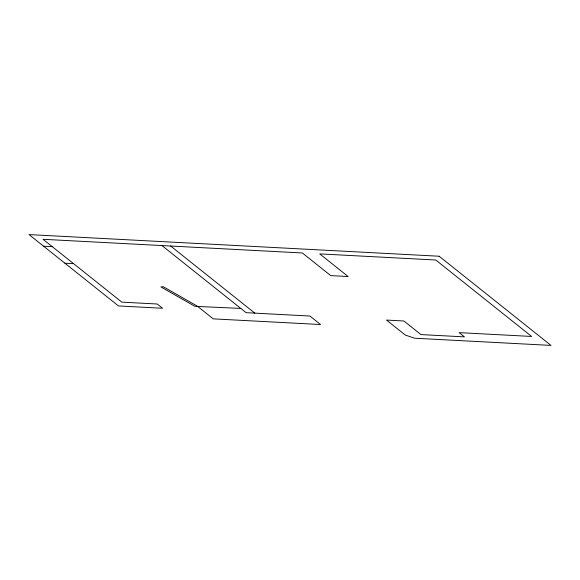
<?xml version="1.0" encoding="UTF-8"?>
<svg xmlns="http://www.w3.org/2000/svg" width="580" height="580" viewBox="0 0 580 580"><rect width="100%" height="100%" fill="white"/><g stroke="black" fill="none" stroke-linecap="round" stroke-linejoin="round"><path stroke-width="0.87" d="M43.572 246.21L52.28 246.674M64.88 263.197L73.58 263.661M240.78 308.422L194.931 306.341L160.906 286.926L163.248 286.708L197.273 306.124L213.251 318.862L320.573 324.524L309.923 316.035L246.108 312.671L161.958 245.572M170.658 246.029L254.808 313.127M439.147 256.23L29 234.588L118.479 305.935L162.567 308.263L157.245 304.014L121.858 302.144L43.029 239.293L302.347 252.974L330.752 275.623L348.152 276.544L319.747 253.895L435.776 260.014L531.642 336.458L459.128 332.63L464.457 336.879L420.95 334.58L403.905 320.994L386.498 320.073L405.318 335.08L414.671 338.22L551 345.412L439.147 256.23"/></g></svg>
